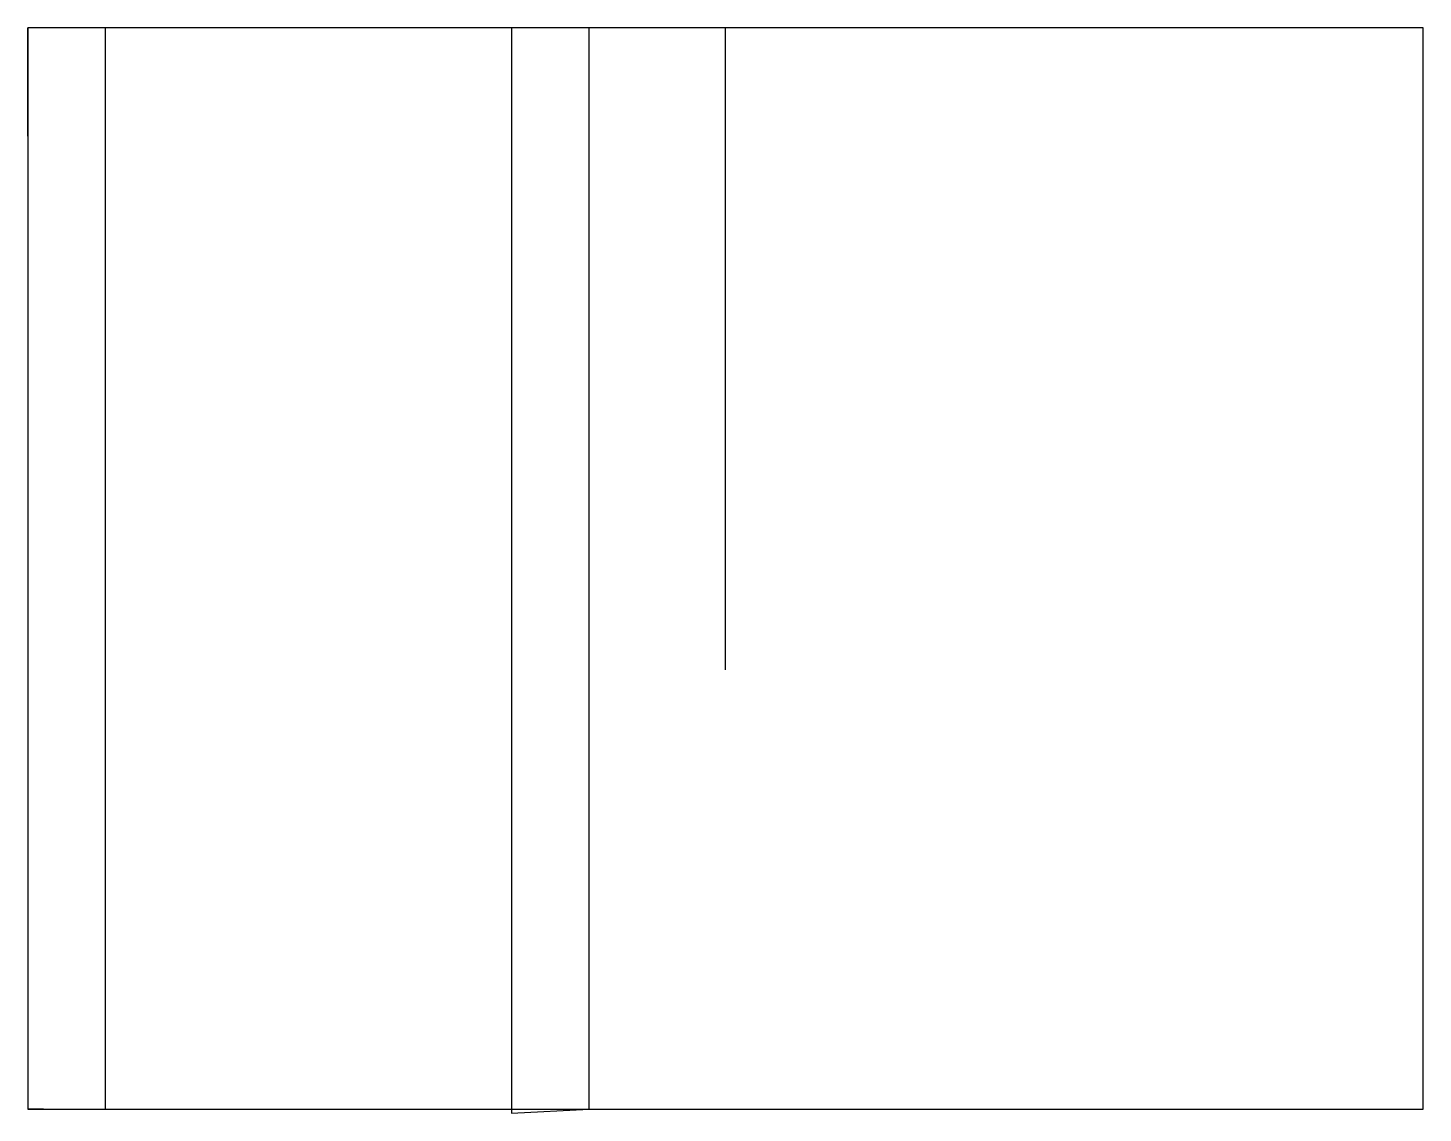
# Model space of a CAD drawing. Header units: millimetres. Extents: x -45 to 45, y -20 to 50.
import ezdxf

# ---------------------------------------------------------------- set-up
doc = ezdxf.new("R2010")
doc.units = ezdxf.units.MM
doc.layers.get('0').update_dxf_attribs({"linetype": 'CONTINUOUS'})

msp = doc.modelspace()

# ---------------------------------------------------------------- linework, layer by layer
for p, q in [((-45, 50), (-45, -19.75)), ((45, 50), (-45, 50)), ((-45, 43.023), (-45, 50)), ((0, 8.6), (0, 50)), ((45, -19.75), (45, 50)), ((-44, -19.75), (-45, -19.75)), ((-45, -19.75), (45, -19.75))]:
    msp.add_line(p, q)
for points in [[(-40, 50), (-45, 50), (-45, -19.75), (-40, -19.75)], [(-13.8, 50), (-13.8, -20), (-8.8, -19.75), (-8.8, 50)]]:
    msp.add_lwpolyline(points, close=True)

doc.saveas('drawing.dxf')
